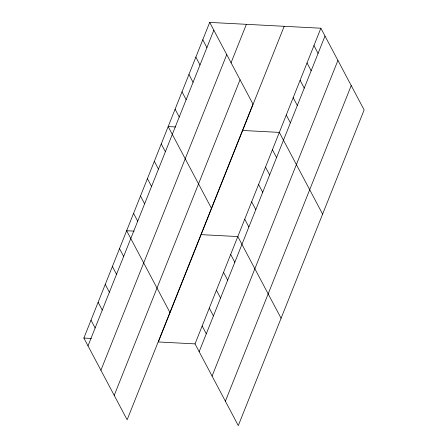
<?xml version="1.0" encoding="UTF-8"?>
<svg xmlns="http://www.w3.org/2000/svg" width="448" height="448" viewBox="0 0 448 448"><rect width="100%" height="100%" fill="white"/><g stroke="black" fill="none" stroke-linecap="round" stroke-linejoin="round"><path stroke-width="0.67" d="M209.703 22.4L252.969 104.115L127.131 419.776L83.866 338.055L209.703 22.4L320.869 28.224L364.134 109.945L238.297 425.6L195.031 343.885L320.869 28.224M87.998 345.867L213.836 30.206M100.912 370.255L226.75 54.6M231.006 62.905L246.389 24.321M114.218 395.382L240.055 79.727M284.183 26.303L158.346 341.964L195.031 343.885M199.164 351.691L325.002 36.036M212.078 376.079L337.915 60.424M225.383 401.212L351.221 85.551M175.65 126.958L168.179 126.566L211.445 208.281M242.659 130.469L279.339 132.395L322.61 214.11M134.126 231.123L126.65 230.737L169.915 312.452M201.13 234.64L237.815 236.561L281.081 318.276M83.866 338.055L91.336 338.447M313.947 45.59L318.08 53.396M307.026 62.95L311.158 70.756M300.104 80.31L304.237 88.116M293.182 97.67L297.315 105.476M286.261 115.03L290.399 122.842M272.418 149.755L276.556 157.562M202.782 39.76L206.914 47.566M265.502 167.115L269.634 174.922M195.86 57.12L199.993 64.932M258.58 184.475L262.713 192.282M188.938 74.486L193.077 82.292M251.658 201.835L255.791 209.647M182.017 91.846L186.155 99.652M244.737 219.201L248.87 227.007M175.101 109.206L179.234 117.012M230.686 254.447L234.819 262.254M161.258 143.926L165.39 151.738M223.552 272.334L227.685 280.14M154.336 161.291L158.469 169.098M216.423 290.22L220.556 298.032M147.414 178.651L151.547 186.458M209.294 308.112L213.427 315.918M140.493 196.011L144.626 203.818M202.16 325.998L206.293 333.805M133.571 213.371L137.704 221.183M119.521 248.623L123.654 256.43M112.386 266.51L116.525 274.316M105.258 284.396L109.39 292.202M98.129 302.282L102.262 310.089M90.994 320.169L95.133 327.981"/></g></svg>
